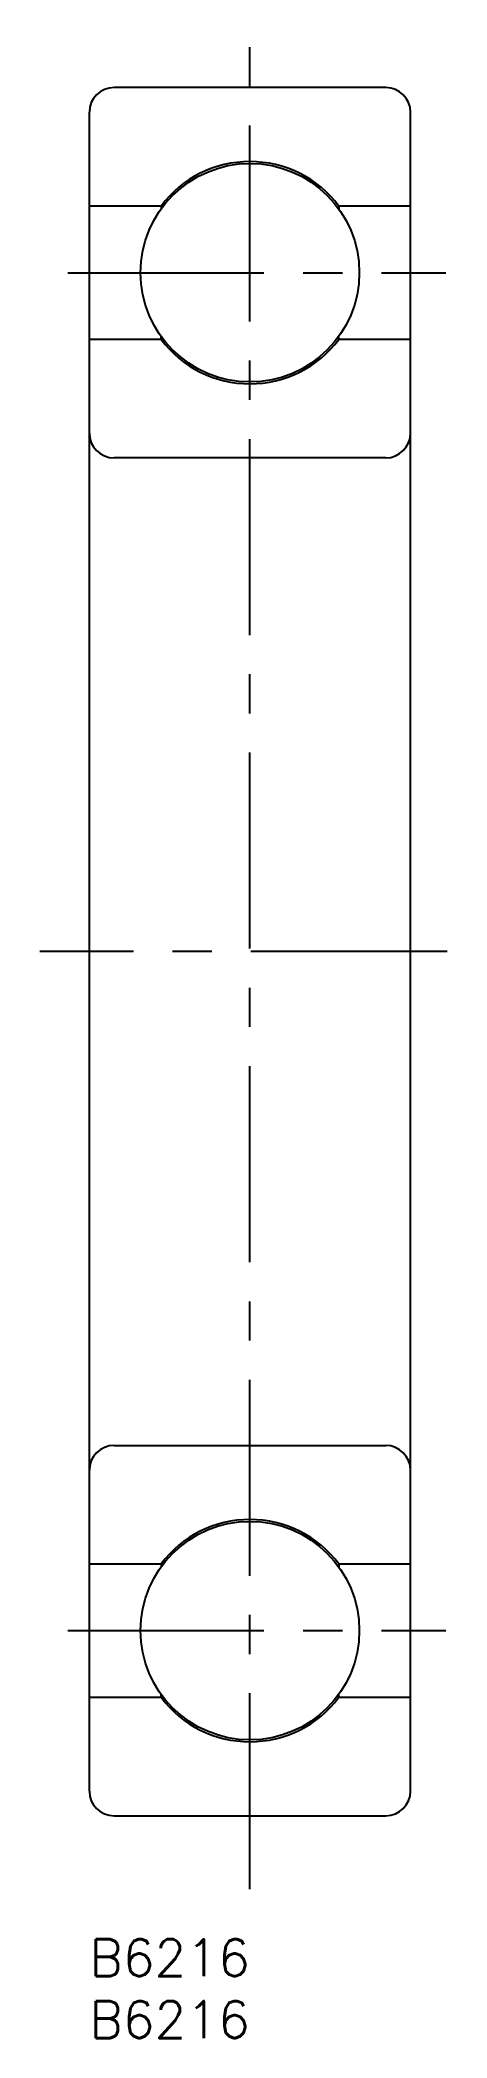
# Model space of a CAD drawing. Extents: x -4 to 29, y -8 to 154.
import ezdxf

# ---------------------------------------------------------------- set-up
doc = ezdxf.new("R2010")
doc.units = 0
doc.header["$LTSCALE"] = 0.5
doc.linetypes.add('CENTER', pattern=[50.8, 31.75, -6.35, 6.35, -6.35])
for name, color, linetype in [('MSM_CENTER', 1, 'CENTER'), ('MSM_CONTINUOUS', 7, 'CONTINUOUS'), ('MSM_PART_NUMBER', 7, 'CONTINUOUS')]:
    doc.layers.add(name, color=color, linetype=linetype)
doc.styles.get("Standard").update_dxf_attribs({"font": 'txt.shx', "height": 3, "bigfont": 'bigfont.shx'})

msp = doc.modelspace()

# ---------------------------------------------------------------- linework, layer by layer
at = {"layer": 'MSM_CENTER'}
for p, q in [((13, 4.05), (13, 153.85)), ((-1.74, 135), (28.86, 135)), ((28.96, 80), (-4, 80)), ((-1.74, 25), (28.86, 25))]:
    msp.add_line(p, q, dxfattribs=at)
at = {"layer": 'MSM_CONTINUOUS'}
for p, q in [((24, 150), (2, 150)), ((0, 12), (0, 148)), ((26, 12), (26, 148)), ((5.8, 140.4), (0, 140.4)), ((5.8, 140.4), (5.8, 140.15)), ((26, 140.4), (20.2, 140.4)), ((20.2, 140.4), (20.2, 140.15)), ((5.8, 129.6), (0, 129.6)), ((5.8, 129.6), (5.8, 129.85)), ((20.2, 129.6), (20.2, 129.85)), ((26, 129.6), (20.2, 129.6)), ((24, 120), (2, 120)), ((2, 40), (24, 40)), ((0, 30.4), (5.8, 30.4)), ((5.8, 30.4), (5.8, 30.15)), ((20.2, 30.4), (26, 30.4)), ((20.2, 30.4), (20.2, 30.15)), ((0, 19.6), (5.8, 19.6)), ((5.8, 19.6), (5.8, 19.85)), ((20.2, 19.6), (20.2, 19.85)), ((20.2, 19.6), (26, 19.6)), ((2, 10), (24, 10))]:
    msp.add_line(p, q, dxfattribs=at)
for centre in [(13, 135), (13, 25)]:
    msp.add_circle(centre, 8.85, dxfattribs=at)
for centre, radius, start, end in [((2, 148), 2, 90, 180), ((24, 148), 2, 0, 90), ((13, 135), 9, 36.8699, 143.1301), ((13, 135), 9, 216.8699, 323.1301), ((2, 122), 2, 180, 270), ((24, 122), 2, 270, 0), ((2, 38), 2, 90, 180), ((24, 38), 2, 0, 90), ((13, 25), 9, 36.8699, 143.1301), ((13, 25), 9, 216.8699, 323.1301), ((2, 12), 2, 180, 270), ((24, 12), 2, 270, 0)]:
    msp.add_arc(centre, radius, start, end, dxfattribs=at)

# ---------------------------------------------------------------- texts
at = {"layer": 'MSM_PART_NUMBER'}
for p in [(0, -3), (0, -8)]:
    msp.add_text('B6216', height=3, dxfattribs=at).set_placement(p)

doc.saveas('drawing.dxf')
